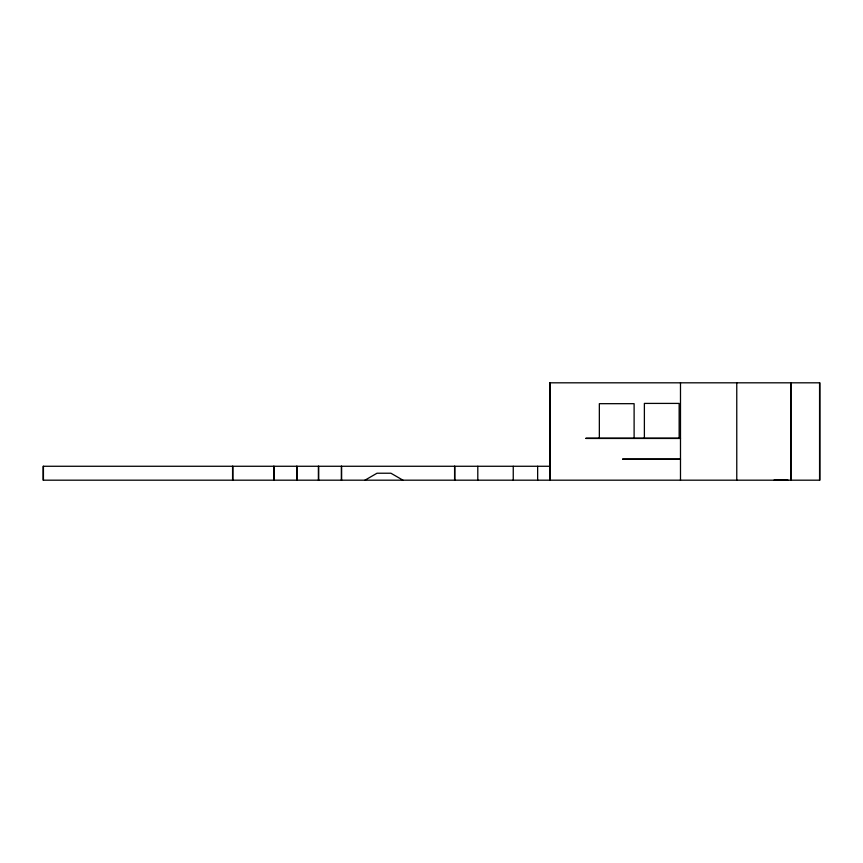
<?xml version="1.0" encoding="UTF-8"?>
<svg xmlns="http://www.w3.org/2000/svg" width="863" height="863" viewBox="0 0 863 863"><rect width="100%" height="100%" fill="white"/><g stroke="black" fill="none" stroke-linecap="round" stroke-linejoin="round"><path stroke-width="1.29" d="M549.871 466.268L549.871 382.816L819.85 382.816L819.85 480.184L43.15 480.184L43.15 466.268L550.152 466.268M549.871 383.183L549.968 480.184M364.963 480.184L377.012 473.226L390.917 473.226L402.967 480.184M585.934 438.177L680.486 438.177M585.934 438.458L680.486 438.458M622.59 459.04L680.486 459.04M622.59 459.321L680.486 459.321M774.122 480.001L787.876 480.001M819.57 382.816L819.57 480.184M790.929 382.816L790.929 480.184M790.756 382.816L790.756 480.184M736.765 382.816L736.775 480.184M680.486 382.816L680.486 480.184M679.149 438.177L679.149 403.409L644.381 403.409L644.381 438.177M634.111 438.458L634.111 403.679L599.343 403.679L599.343 438.458M550.152 382.816L550.152 480.184M549.871 382.816L549.871 480.184M537.649 466.268L537.649 480.184M513.248 466.268L513.248 480.184M477.8 466.268L477.8 480.184M454.779 466.268L454.779 480.184M454.596 466.268L454.596 480.184M341.586 466.268L341.586 480.184M341.403 466.268L341.403 480.184M318.695 466.268L318.695 480.184M318.382 466.268L318.382 480.184M296.991 466.268L296.991 480.184M296.689 466.268L296.689 480.184M273.97 466.268L273.97 480.184M273.787 466.268L273.787 480.184M232.859 466.268L232.859 480.184M232.579 466.268L232.579 480.184M43.43 466.268L43.43 480.184"/></g></svg>
